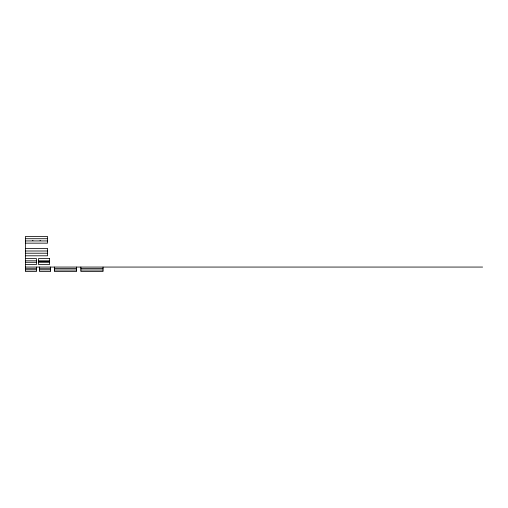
<?xml version="1.0" encoding="UTF-8"?>
<svg xmlns="http://www.w3.org/2000/svg" width="508" height="508" viewBox="0 0 508 508"><rect width="100%" height="100%" fill="white"/><g stroke="black" fill="none" stroke-linecap="round" stroke-linejoin="round"><path stroke-width="0.76" d="M25.4 238.722L47.568 238.722M25.4 240.938L47.568 240.938M25.4 243.154L47.568 243.154L47.568 236.499L25.4 236.499L25.4 271.501L36.481 271.501L36.481 267.062M25.4 248.412L47.568 248.412L47.568 255.797L25.4 255.797M25.4 250.996L47.568 250.996M25.4 253.219L47.568 253.219M25.4 258.597L36.481 258.597L36.481 264.509L25.4 264.509M25.4 260.814L36.481 260.814M38.481 260.814L49.562 260.814M38.481 261.55L49.562 261.55M25.4 262.293L36.481 262.293M38.481 262.293L49.562 262.293M25.4 267.062L482.6 267.062M54.419 268.541L76.587 268.541M80.867 268.541L103.035 268.541M25.4 268.726L36.481 268.726M39.535 268.726L50.616 268.726M25.4 269.837L36.481 269.837M39.535 269.837L50.616 269.837M54.419 270.021L76.587 270.021M80.867 270.021L103.035 270.021M103.035 267.062L103.035 271.501L80.867 271.501L80.867 267.062M76.587 267.062L76.587 271.501L54.419 271.501L54.419 267.062M50.616 267.062L50.616 271.501L39.535 271.501L39.535 267.062M32.982 240.538A0.737 0.737 0 0 1 32.601 240.538M40.367 240.538A0.737 0.737 0 0 1 39.986 240.538M49.562 258.597L38.481 258.597L38.481 264.509L49.562 264.509L49.562 258.597"/></g></svg>
